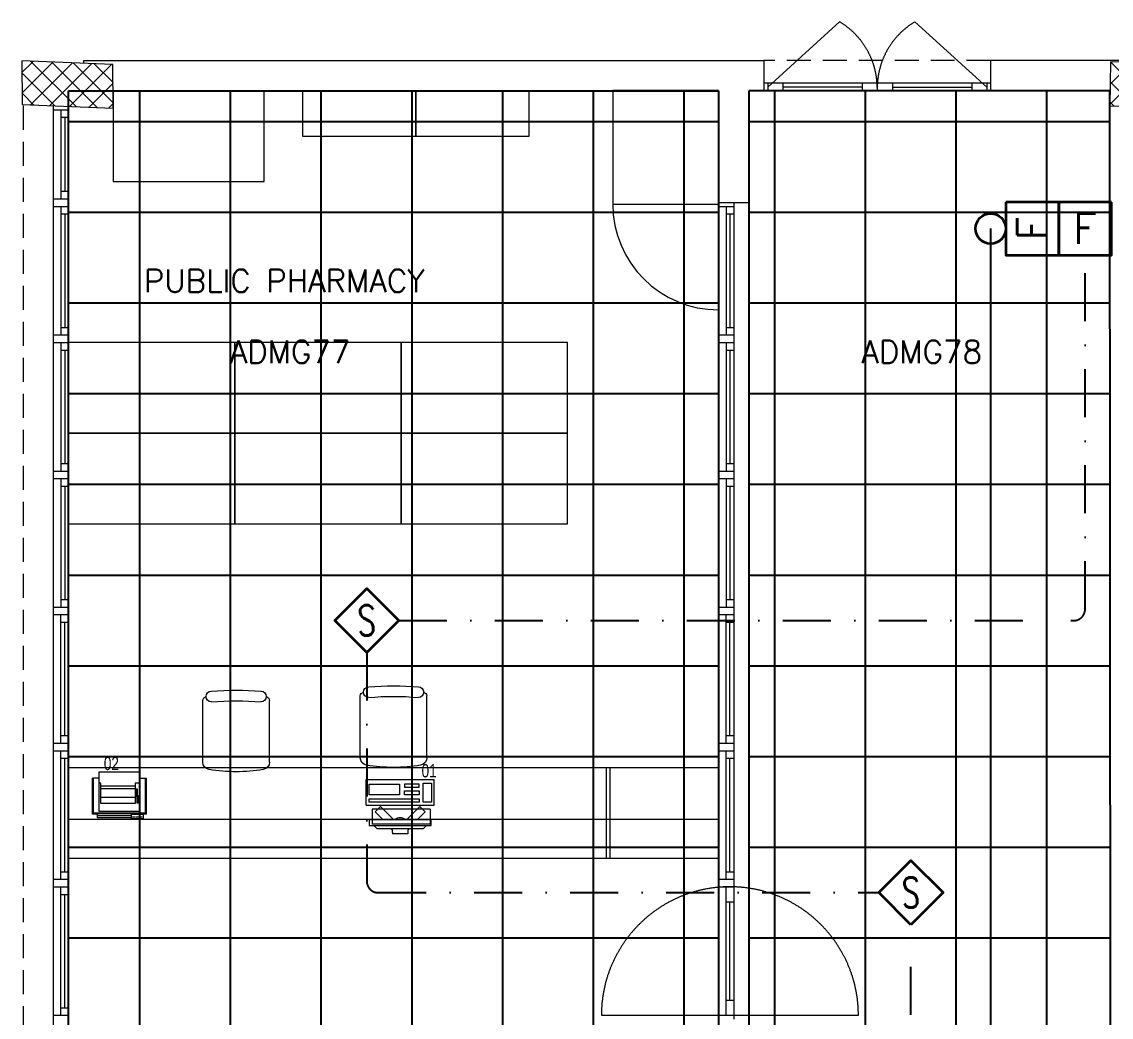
# Model space of a CAD drawing. Header units: inches. Extents: x -246178 to 57169, y -29325 to 19878.
# Drawn here: x -1981 to 5225, y 2475 to 9059 of the extents above; entities that cross this region are included whole.
import ezdxf
from ezdxf.enums import TextEntityAlignment as Align

# ---------------------------------------------------------------- set-up
doc = ezdxf.new("R2010")
doc.units = ezdxf.units.IN
doc.header["$LTSCALE"] = 25
doc.header["$MEASUREMENT"] = 0
for name, pattern in [('00-Ground Floor$0$DASHED', [0.75, 0.5, -0.25]), ('00-Ground Floor$0$HIDDEN', [9.525, 6.35, -3.175]), ('DASHDOT', [25.4, 12.7, -6.35, 0, -6.35])]:
    doc.linetypes.add(name, pattern=pattern)
doc.layers.get('0').update_dxf_attribs({"color": 8})
for name, color, linetype, lineweight in [('00-Ground Floor$0$72_EGR_BASE_TEXT', 252, 'Continuous', 5), ('00-Ground Floor$0$72_EGR_EQP_TAG', 142, 'Continuous', 5), ('00-Ground Floor$0$Aluminum', 251, 'Continuous', 5), ('00-Ground Floor$0$C-HYDR-CTCH', 251, 'Continuous', 5), ('00-Ground Floor$0$Hatch', 254, 'Continuous', 5), ('00-Ground Floor$0$LOADING', 253, 'Continuous', 5), ('00-Ground Floor$0$Proj', 251, 'Continuous', 5), ('00-Ground Floor$0$Walls', 251, 'Continuous', 5), ('E-LITE-CLNG-CNDT', 6, 'DASHDOT', 35), ('F-ALRM-CLNG @ 100', 33, 'Continuous', 35), ('F-ALRM-CLNG-CNDT', 51, 'DASHDOT', 25), ('F-ALRM-CNDT-SPLY', 43, 'POWER SUPPLY', 25), ('F-ALRM-WALL @ 100', 33, 'Continuous', 35)]:
    doc.layers.add(name, color=color, linetype=linetype, lineweight=lineweight)
doc.layers.add('00-Ground Floor$0$False Ceiling', color=251, linetype='Continuous')
doc.styles.add('00-Ground Floor$0$SIMPLEX', font='SIMPLEX.shx', dxfattribs={"height": 150})
doc.styles.add('00-Ground Floor$0$X3G_ENTITY_257CFD', font='swisscl.ttf', dxfattribs={"height": 200})
doc.styles.add('DC_Simplex', font='SIMPLEX.shx', dxfattribs={"width": 0.7})
doc.styles.get("Standard").update_dxf_attribs({"font": 'arial.ttf'})
doc.linetypes.add('POWER SUPPLY', pattern='A,50.8,-4,["PS",Standard,S=4.5,R=0,X=0,Y=-2.25],-11', length=65.8)

# ---------------------------------------------------------------- blocks, each defined once
blk = doc.blocks.new('00-Ground Floor$0$GF21021-P')
for p, q in [((-0.2207, 0.4756), (-0.2207, 0.0675)), ((0.2205, 0.4756), (0.2205, 0.0675))]:
    blk.add_line(p, q)
for centre, radius, start, end in [((-0.1707, 0.4756), 0.05, 99.63288, 180), ((-0.0001, -0.5295), 1.0695, 80.36712, 99.63288), ((0.1705, 0.4756), 0.05, 0, 80.36712), ((-0.1643, 0.0425), 0.0351, 90, 270), ((0, 1.8467), 1.7767, 264.69456, 275.30527), ((0.1641, 0.0425), 0.0351, 270, 90), ((-0.1957, 0.0675), 0.025, 180, 261.47208), ((0, 1.8314), 1.8314, 264.85322, 275.14698), ((0.1955, 0.0675), 0.025, 278.52792, 0)]:
    blk.add_arc(centre, radius, start, end)
blk = doc.blocks.new('00-Ground Floor$0$Refrigerator')
at = {"layer": '00-Ground Floor$0$LOADING'}
blk.add_line((-146949.8, -95141.2), (-146949.8, -95841.2), dxfattribs=at)
blk.add_lwpolyline([(-147649.8, -94391.2), (-147649.8, -95141.2), (-146949.8, -95141.2), (-146949.8, -94391.2), (-147649.8, -94391.2)], dxfattribs=at)
blk.add_arc((-146949.8, -95141.2), 700, 180, 270, dxfattribs=at)
blk = doc.blocks.new('00-Ground Floor$0$ITPPLT2C-P')
at = {"color": 0}
for p, q in [((0, 0), (0, -0.2262)), ((0.0252, 0), (0, 0)), ((0.0139, 0), (0.0139, -0.2262)), ((0.0252, 0), (0.0139, 0)), ((0.0229, 0.0318), (0.2618, 0.0318)), ((0.0304, 0.0256), (0.0229, 0.0318)), ((0.0229, 0), (0.0229, 0.0318)), ((0.0252, -0.2262), (0.0252, 0)), ((0.0304, -0.3182), (0.0304, 0.0256)), ((0.0304, 0.0256), (0.2618, 0.0256)), ((0.2618, -0.0096), (0.2618, 0.0318)), ((0.0401, -0.2769), (0.0401, -0.0096)), ((0.3, -0.0096), (0.0401, -0.0096)), ((0.0939, -0.2515), (0.0939, -0.0222)), ((0.0939, -0.0222), (0.2274, -0.0222)), ((0.1321, -0.2515), (0.1321, -0.0222)), ((0.1894, -0.2515), (0.1894, -0.0222)), ((0.2082, -0.2515), (0.2082, -0.0222)), ((0.2274, -0.0222), (0.2274, -0.0096)), ((0.3, -0.2769), (0.3, -0.0096)), ((-0.0091, -0.2262), (0.0267, -0.2262)), ((-0.0091, -0.3023), (-0.0091, -0.2262)), ((-0.0087, -0.2262), (0.0236, -0.2262)), ((-0.0087, -0.3023), (-0.0087, -0.2262)), ((0, -0.2262), (0.0252, -0.2262)), ((0.0023, -0.2495), (0.0023, -0.2334)), ((0.0023, -0.2334), (0.0045, -0.2334)), ((0.0045, -0.2495), (0.0023, -0.2495)), ((0.0023, -0.2721), (0.0023, -0.2562)), ((0.0023, -0.2562), (0.0045, -0.2562)), ((0.0045, -0.2721), (0.0023, -0.2721)), ((0.0023, -0.295), (0.0023, -0.2793)), ((0.0023, -0.2793), (0.0045, -0.2793)), ((0.0045, -0.2334), (0.0045, -0.2495)), ((0.0045, -0.2562), (0.0045, -0.2721)), ((0.0045, -0.2793), (0.0045, -0.295)), ((0.0139, -0.2262), (0.0252, -0.2262)), ((0.0236, -0.2262), (0.0236, -0.3023)), ((0.0267, -0.2262), (0.0267, -0.3023)), ((0.3, -0.2769), (0.0401, -0.2769)), ((0.2274, -0.2515), (0.0939, -0.2515)), ((0.0947, -0.2701), (0.0947, -0.2641)), ((0.0947, -0.2641), (0.1395, -0.2641)), ((0.1457, -0.2701), (0.0947, -0.2701)), ((0.1395, -0.2575), (0.19, -0.2575)), ((0.1395, -0.2641), (0.1395, -0.2575)), ((0.19, -0.2641), (0.1457, -0.2641)), ((0.1457, -0.2641), (0.1457, -0.2701)), ((0.19, -0.2575), (0.19, -0.2641)), ((0.2274, -0.2769), (0.2274, -0.2515)), ((0.2618, -0.2769), (0.2618, -0.3246)), ((0.0267, -0.3023), (-0.0091, -0.3023)), ((0.0236, -0.3023), (-0.0087, -0.3023)), ((0.0045, -0.295), (0.0023, -0.295)), ((0.0229, -0.3246), (0.0229, -0.3023)), ((0.0304, -0.3182), (0.0229, -0.3246)), ((0.0229, -0.3246), (0.2618, -0.3246)), ((0.0304, -0.3182), (0.2618, -0.3182))]:
    blk.add_line(p, q, dxfattribs=at)
blk = doc.blocks.new('00-Ground Floor$0$ITCWLS1-P')
at = {"layer": '00-Ground Floor$0$LOADING'}
for p, q in [((-0.17, 0.45), (-0.17, 0)), ((-0.17, 0.45), (0, 0.45)), ((0, 0.45), (0, 0)), ((-0.3251, 0.38, 0), (-0.3051, 0.4, 0)), ((-0.3251, 0.38, 0), (-0.3251, 0.07, 0)), ((-0.2651, 0.43, 0), (-0.3051, 0.43, 0)), ((-0.3051, 0.43, 0), (-0.3051, 0.02, 0)), ((-0.197, 0.4094), (-0.295, 0.4094)), ((-0.295, 0.0264), (-0.295, 0.4094)), ((-0.2651, 0.43, 0), (-0.2651, 0.02, 0)), ((-0.197, 0.0264), (-0.197, 0.4094)), ((-0.1496, 0.4305), (-0.1291, 0.4305)), ((-0.1291, 0.4305), (-0.1291, 0.4089)), ((-0.3503, 0.275), (-0.3596, 0.275)), ((-0.3596, 0.175), (-0.3596, 0.275)), ((-0.3503, 0.175), (-0.3596, 0.175)), ((-0.3251, 0.07, 0), (-0.3051, 0.05, 0)), ((-0.3051, 0.02, 0), (-0.2651, 0.02, 0)), ((-0.197, 0.0264), (-0.295, 0.0264)), ((-0.17, 0), (0, 0))]:
    blk.add_line(p, q, dxfattribs=at)
at = {"layer": '00-Ground Floor$0$LOADING', "extrusion": (2.48281e-10, 3.18408e-10, -1)}
for p, q in [((-0.2651, 0.3395), (-0.2144, 0.3902)), ((-0.1791, 0.3548), (-0.2144, 0.3902)), ((-0.2651, 0.2688), (-0.1791, 0.3548))]:
    blk.add_line(p, q, dxfattribs=at)
at = {"layer": '00-Ground Floor$0$LOADING', "extrusion": (2.48281e-10, -3.18408e-10, -1)}
for p, q in [((-0.2651, 0.1812), (-0.1791, 0.0952)), ((-0.2651, 0.1105), (-0.2144, 0.0598)), ((-0.1791, 0.0952), (-0.2144, 0.0598))]:
    blk.add_line(p, q, dxfattribs=at)
at = {"layer": '00-Ground Floor$0$LOADING'}
for points in [[(-0.1291, 0.4089), (-0.1291, 0.1), (-0.1496, 0.1), (-0.1496, 0.4305)], [(-0.1496, 0.1), (-0.1496, 0.1), (-0.1496, 0.1), (-0.1496, 0.1), (-0.1496, 0.1), (-0.1496, 0.1), (-0.1496, 0.1), (-0.1496, 0.1), (-0.1496, 0.1)], [(-0.1496, 0.1), (-0.1496, 0.1), (-0.1496, 0.1), (-0.1496, 0.1), (-0.1496, 0.1), (-0.1496, 0.1), (-0.1496, 0.1), (-0.1496, 0.1), (-0.1496, 0.1), (-0.1496, 0.1), (-0.1496, 0.1), (-0.1496, 0.1), (-0.1496, 0.1), (-0.1496, 0.1), (-0.1496, 0.1), (-0.1496, 0.1), (-0.1496, 0.1), (-0.1496, 0.1)], [(-0.1496, 0.1), (-0.1496, 0.1), (-0.1496, 0.1), (-0.1496, 0.1), (-0.1496, 0.1), (-0.1496, 0.1), (-0.1496, 0.1), (-0.1496, 0.1), (-0.1496, 0.1), (-0.1496, 0.1)], [(-0.1496, 0.1), (-0.1496, 0.1), (-0.1496, 0.1), (-0.1496, 0.1), (-0.1496, 0.1), (-0.1496, 0.1), (-0.1496, 0.1)], [(-0.1496, 0.1), (-0.1496, 0.1), (-0.1496, 0.1), (-0.1496, 0.1), (-0.1496, 0.1), (-0.1496, 0.1), (-0.1496, 0.1), (-0.1496, 0.1), (-0.1496, 0.1), (-0.1496, 0.1)], [(-0.1496, 0.1), (-0.1496, 0.1), (-0.1496, 0.1), (-0.1496, 0.1), (-0.1496, 0.1), (-0.1496, 0.1), (-0.1496, 0.1), (-0.1496, 0.1), (-0.1496, 0.1), (-0.1496, 0.1), (-0.1496, 0.1), (-0.1496, 0.1), (-0.1496, 0.1), (-0.1496, 0.1), (-0.1496, 0.1)], [(-0.1496, 0.1), (-0.1496, 0.1), (-0.1496, 0.1), (-0.1496, 0.1), (-0.1496, 0.1), (-0.1496, 0.1), (-0.1496, 0.1), (-0.1496, 0.1), (-0.1496, 0.1), (-0.1496, 0.1)], [(-0.1496, 0.1), (-0.1496, 0.1), (-0.1496, 0.1), (-0.1496, 0.1), (-0.1496, 0.1), (-0.1496, 0.1), (-0.1496, 0.1), (-0.1496, 0.1), (-0.1496, 0.1), (-0.1496, 0.1)], [(-0.1496, 0.1), (-0.1496, 0.1), (-0.1496, 0.1), (-0.1496, 0.1), (-0.1496, 0.1), (-0.1496, 0.1), (-0.1496, 0.1), (-0.1496, 0.1), (-0.1496, 0.1), (-0.1496, 0.1), (-0.1496, 0.1), (-0.1496, 0.1), (-0.1496, 0.1), (-0.1496, 0.1), (-0.1496, 0.1), (-0.1496, 0.1), (-0.1496, 0.1), (-0.1496, 0.1), (-0.1496, 0.1), (-0.1496, 0.1), (-0.1496, 0.1), (-0.1496, 0.1), (-0.1496, 0.1), (-0.1496, 0.1), (-0.1496, 0.1), (-0.1496, 0.1), (-0.1496, 0.1), (-0.1496, 0.1), (-0.1496, 0.1), (-0.1496, 0.1), (-0.1496, 0.1), (-0.1496, 0.1), (-0.1496, 0.1), (-0.1496, 0.1), (-0.1496, 0.1), (-0.1496, 0.1), (-0.1496, 0.1), (-0.1496, 0.1), (-0.1496, 0.1), (-0.1496, 0.1), (-0.1496, 0.1), (-0.1496, 0.1), (-0.1496, 0.1), (-0.1496, 0.1), (-0.1496, 0.1), (-0.1496, 0.1), (-0.1496, 0.1), (-0.1496, 0.1), (-0.1496, 0.1), (-0.1496, 0.1), (-0.1496, 0.1), (-0.1496, 0.1), (-0.1496, 0.1), (-0.1496, 0.1)], [(-0.1496, 0.1), (-0.1496, 0.1), (-0.1496, 0.1), (-0.1496, 0.1), (-0.1496, 0.1), (-0.1496, 0.1), (-0.1496, 0.1), (-0.1496, 0.1), (-0.1496, 0.1), (-0.1496, 0.1), (-0.1496, 0.1), (-0.1496, 0.1), (-0.1496, 0.1), (-0.1496, 0.1), (-0.1496, 0.1), (-0.1496, 0.1), (-0.1496, 0.1), (-0.1496, 0.1), (-0.1496, 0.1), (-0.1496, 0.1), (-0.1496, 0.1), (-0.1496, 0.1), (-0.1496, 0.1), (-0.1496, 0.1), (-0.1496, 0.1), (-0.1496, 0.1), (-0.1496, 0.1), (-0.1496, 0.1), (-0.1496, 0.1), (-0.1496, 0.1), (-0.1496, 0.1), (-0.1496, 0.1), (-0.1496, 0.1), (-0.1496, 0.1), (-0.1496, 0.1), (-0.1496, 0.1), (-0.1496, 0.1), (-0.1496, 0.1), (-0.1496, 0.1), (-0.1496, 0.1), (-0.1496, 0.1), (-0.1496, 0.1), (-0.1496, 0.1), (-0.1496, 0.1), (-0.1496, 0.1), (-0.1496, 0.1), (-0.1496, 0.1), (-0.1496, 0.1), (-0.1496, 0.1), (-0.1496, 0.1), (-0.1496, 0.1), (-0.1496, 0.1), (-0.1496, 0.1), (-0.1496, 0.1), (-0.1496, 0.1), (-0.1496, 0.1), (-0.1496, 0.1), (-0.1496, 0.1), (-0.1496, 0.1), (-0.1496, 0.1), (-0.1496, 0.1), (-0.1496, 0.1), (-0.1496, 0.1), (-0.1496, 0.1), (-0.1496, 0.1), (-0.1496, 0.1), (-0.1496, 0.1), (-0.1496, 0.1), (-0.1496, 0.1), (-0.1496, 0.1), (-0.1496, 0.1), (-0.1496, 0.1), (-0.1496, 0.1), (-0.1496, 0.1), (-0.1496, 0.1), (-0.1496, 0.1), (-0.1496, 0.1), (-0.1496, 0.1), (-0.1496, 0.1), (-0.1496, 0.1), (-0.1496, 0.1), (-0.1496, 0.1), (-0.1496, 0.1), (-0.1496, 0.1), (-0.1496, 0.1), (-0.1496, 0.1), (-0.1496, 0.1), (-0.1496, 0.1), (-0.1496, 0.1)], [(-0.1496, 0.1), (-0.1496, 0.1), (-0.1496, 0.1), (-0.1496, 0.1), (-0.1496, 0.1), (-0.1496, 0.1), (-0.1496, 0.1), (-0.1496, 0.1), (-0.1496, 0.1), (-0.1496, 0.1), (-0.1496, 0.1), (-0.1496, 0.1)], [(-0.1496, 0.1), (-0.1496, 0.1), (-0.1496, 0.1), (-0.1496, 0.1), (-0.1496, 0.1), (-0.1496, 0.1), (-0.1496, 0.1)], [(-0.1496, 0.1), (-0.1496, 0.1), (-0.1496, 0.1), (-0.1496, 0.1), (-0.1496, 0.1), (-0.1496, 0.1), (-0.1496, 0.1), (-0.1496, 0.1), (-0.1496, 0.1), (-0.1496, 0.1), (-0.1496, 0.1), (-0.1496, 0.1), (-0.1496, 0.1), (-0.1496, 0.1), (-0.1496, 0.1), (-0.1496, 0.1), (-0.1496, 0.1)], [(-0.1496, 0.1), (-0.1496, 0.1), (-0.1496, 0.1), (-0.1496, 0.1), (-0.1496, 0.1), (-0.1496, 0.1), (-0.1496, 0.1), (-0.1496, 0.1), (-0.1496, 0.1), (-0.1496, 0.1), (-0.1496, 0.1), (-0.1496, 0.1), (-0.1496, 0.1), (-0.1496, 0.1), (-0.1496, 0.1), (-0.1496, 0.1), (-0.1496, 0.1), (-0.1496, 0.1), (-0.1496, 0.1), (-0.1496, 0.1), (-0.1496, 0.1), (-0.1496, 0.1), (-0.1496, 0.1), (-0.1496, 0.1), (-0.1496, 0.1), (-0.1496, 0.1), (-0.1496, 0.1), (-0.1496, 0.1), (-0.1496, 0.1), (-0.1496, 0.1), (-0.1496, 0.1), (-0.1496, 0.1), (-0.1496, 0.1), (-0.1496, 0.1), (-0.1496, 0.1), (-0.1496, 0.1), (-0.1496, 0.1), (-0.1496, 0.1), (-0.1496, 0.1), (-0.1496, 0.1), (-0.1496, 0.1), (-0.1496, 0.1), (-0.1496, 0.1), (-0.1496, 0.1), (-0.1496, 0.1), (-0.1496, 0.1), (-0.1496, 0.1), (-0.1496, 0.1), (-0.1496, 0.1), (-0.1496, 0.1), (-0.1496, 0.1), (-0.1496, 0.1), (-0.1496, 0.1), (-0.1496, 0.1), (-0.1496, 0.1), (-0.1496, 0.1), (-0.1496, 0.1), (-0.1496, 0.1), (-0.1496, 0.1), (-0.1496, 0.1), (-0.1496, 0.1), (-0.1496, 0.1), (-0.1496, 0.1), (-0.1496, 0.1), (-0.1496, 0.1), (-0.1496, 0.1), (-0.1496, 0.1), (-0.1496, 0.1), (-0.1496, 0.1), (-0.1496, 0.1), (-0.1496, 0.1), (-0.1496, 0.1), (-0.1496, 0.1), (-0.1496, 0.1), (-0.1496, 0.1), (-0.1496, 0.1), (-0.1496, 0.1), (-0.1496, 0.1), (-0.1496, 0.1), (-0.1496, 0.1), (-0.1496, 0.1), (-0.1496, 0.1), (-0.1496, 0.1), (-0.1496, 0.1), (-0.1496, 0.1), (-0.1496, 0.1), (-0.1496, 0.1), (-0.1496, 0.1), (-0.1496, 0.1), (-0.1496, 0.1), (-0.1496, 0.1), (-0.1496, 0.1), (-0.1496, 0.1), (-0.1496, 0.1), (-0.1496, 0.1), (-0.1496, 0.1), (-0.1496, 0.1), (-0.1496, 0.1), (-0.1496, 0.1), (-0.1496, 0.1), (-0.1496, 0.1), (-0.1496, 0.1), (-0.1496, 0.1), (-0.1496, 0.1), (-0.1496, 0.1), (-0.1496, 0.1), (-0.1496, 0.1), (-0.1496, 0.1), (-0.1496, 0.1), (-0.1496, 0.1), (-0.1496, 0.1)], [(-0.1496, 0.1), (-0.1496, 0.1), (-0.1496, 0.1), (-0.1496, 0.1), (-0.1496, 0.1), (-0.1496, 0.1), (-0.1496, 0.1), (-0.1496, 0.1)]]:
    blk.add_lwpolyline(points, dxfattribs=at)
for points in [[(-0.1019, 0.4305), (-0.0304, 0.4305), (-0.0304, 0.2294), (-0.1019, 0.2294)], [(-0.1019, 0.1954), (-0.0747, 0.1954), (-0.0747, 0.1), (-0.1019, 0.1)], [(-0.0304, 0.1954), (-0.0508, 0.1954), (-0.0508, 0.1), (-0.0304, 0.1)], [(-0.1496, 0.1), (-0.1496, 0.1), (-0.1496, 0.1), (-0.1496, 0.1), (-0.1496, 0.1), (-0.1496, 0.1), (-0.1496, 0.1), (-0.1496, 0.1), (-0.1496, 0.1), (-0.1496, 0.1), (-0.1496, 0.1), (-0.1496, 0.1), (-0.1496, 0.1), (-0.1496, 0.1), (-0.1496, 0.1), (-0.1496, 0.1), (-0.1496, 0.1), (-0.1496, 0.1), (-0.1496, 0.1), (-0.1496, 0.1), (-0.1496, 0.1), (-0.1496, 0.1), (-0.1496, 0.1), (-0.1496, 0.1), (-0.1496, 0.1), (-0.1496, 0.1), (-0.1496, 0.1), (-0.1496, 0.1), (-0.1496, 0.1), (-0.1496, 0.1), (-0.1496, 0.1), (-0.1496, 0.1), (-0.1496, 0.1), (-0.1496, 0.1), (-0.1496, 0.1), (-0.1496, 0.1), (-0.1496, 0.1), (-0.1496, 0.1), (-0.1496, 0.1), (-0.1496, 0.1), (-0.1496, 0.1), (-0.1496, 0.1), (-0.1496, 0.1), (-0.1496, 0.1), (-0.1496, 0.1), (-0.1496, 0.1), (-0.1496, 0.1), (-0.1496, 0.1), (-0.1496, 0.1), (-0.1496, 0.1), (-0.1496, 0.1), (-0.1496, 0.1), (-0.1496, 0.1), (-0.1496, 0.1), (-0.1496, 0.1), (-0.1496, 0.1), (-0.1496, 0.1), (-0.1496, 0.1), (-0.1496, 0.1), (-0.1496, 0.1), (-0.1496, 0.1), (-0.1496, 0.1), (-0.1496, 0.1), (-0.1496, 0.1), (-0.1496, 0.1), (-0.1496, 0.1), (-0.1496, 0.1), (-0.1496, 0.1), (-0.1496, 0.1), (-0.1496, 0.1), (-0.1496, 0.1), (-0.1496, 0.1), (-0.1496, 0.1), (-0.1496, 0.1), (-0.1496, 0.1), (-0.1496, 0.1), (-0.1496, 0.1), (-0.1496, 0.1), (-0.1496, 0.1), (-0.1496, 0.1), (-0.1496, 0.1), (-0.1496, 0.1), (-0.1496, 0.1), (-0.1496, 0.1), (-0.1496, 0.1), (-0.1496, 0.1), (-0.1496, 0.1), (-0.1496, 0.1), (-0.1496, 0.1), (-0.1496, 0.1), (-0.1496, 0.1), (-0.1496, 0.1), (-0.1496, 0.1), (-0.1496, 0.1), (-0.1496, 0.1), (-0.1496, 0.1), (-0.1496, 0.1), (-0.1496, 0.1), (-0.1496, 0.1), (-0.1496, 0.1), (-0.1496, 0.1), (-0.1496, 0.1), (-0.1496, 0.1), (-0.1496, 0.1), (-0.1496, 0.1), (-0.1496, 0.1), (-0.1496, 0.1), (-0.1496, 0.1), (-0.1496, 0.1), (-0.1496, 0.1), (-0.1496, 0.1), (-0.1496, 0.1), (-0.1496, 0.1), (-0.1496, 0.1), (-0.1496, 0.1), (-0.1496, 0.1), (-0.1496, 0.1), (-0.1496, 0.1), (-0.1496, 0.1), (-0.1496, 0.1), (-0.1496, 0.1), (-0.1496, 0.1), (-0.1496, 0.1), (-0.1496, 0.1), (-0.1496, 0.1), (-0.1496, 0.1), (-0.1496, 0.1), (-0.1496, 0.1), (-0.1496, 0.1), (-0.1496, 0.1), (-0.1496, 0.1), (-0.1496, 0.1), (-0.1496, 0.1), (-0.1496, 0.1), (-0.1496, 0.1), (-0.1496, 0.1), (-0.1496, 0.1), (-0.1496, 0.1), (-0.1496, 0.1), (-0.1496, 0.1), (-0.1496, 0.1), (-0.1496, 0.1), (-0.1496, 0.1), (-0.1496, 0.1), (-0.1496, 0.1), (-0.1496, 0.1), (-0.1496, 0.1), (-0.1496, 0.1), (-0.1496, 0.1), (-0.1496, 0.1), (-0.1496, 0.1), (-0.1496, 0.1), (-0.1496, 0.1), (-0.1496, 0.1), (-0.1496, 0.1), (-0.1496, 0.1), (-0.1496, 0.1), (-0.1496, 0.1), (-0.1496, 0.1), (-0.1496, 0.1), (-0.1496, 0.1), (-0.1496, 0.1), (-0.1496, 0.1), (-0.1496, 0.1), (-0.1496, 0.1), (-0.1496, 0.1), (-0.1496, 0.1), (-0.1496, 0.1), (-0.1496, 0.1), (-0.1496, 0.1), (-0.1496, 0.1), (-0.1496, 0.1), (-0.1496, 0.1), (-0.1496, 0.1), (-0.1496, 0.1), (-0.1496, 0.1), (-0.1496, 0.1), (-0.1496, 0.1), (-0.1496, 0.1), (-0.1496, 0.1), (-0.1496, 0.1), (-0.1496, 0.1), (-0.1496, 0.1), (-0.1496, 0.1), (-0.1496, 0.1), (-0.1496, 0.1), (-0.1496, 0.1), (-0.1496, 0.1), (-0.1496, 0.1), (-0.1496, 0.1), (-0.1496, 0.1), (-0.1496, 0.1), (-0.1496, 0.1), (-0.1496, 0.1), (-0.1496, 0.1), (-0.1496, 0.1), (-0.1496, 0.1), (-0.1496, 0.1), (-0.1496, 0.1), (-0.1496, 0.1), (-0.1496, 0.1), (-0.1496, 0.1), (-0.1496, 0.1), (-0.1496, 0.1), (-0.1496, 0.1), (-0.1496, 0.1), (-0.1496, 0.1), (-0.1496, 0.1), (-0.1496, 0.1), (-0.1496, 0.1), (-0.1496, 0.1), (-0.1496, 0.1), (-0.1496, 0.1), (-0.1496, 0.1), (-0.1496, 0.1), (-0.1496, 0.1), (-0.1496, 0.1), (-0.1496, 0.1), (-0.1496, 0.1), (-0.1496, 0.1), (-0.1496, 0.1), (-0.1496, 0.1), (-0.1496, 0.1), (-0.1496, 0.1), (-0.1496, 0.1), (-0.1496, 0.1), (-0.1496, 0.1), (-0.1496, 0.1), (-0.1496, 0.1), (-0.1496, 0.1), (-0.1496, 0.1), (-0.1496, 0.1), (-0.1496, 0.1), (-0.1496, 0.1), (-0.1496, 0.1), (-0.1496, 0.1), (-0.1496, 0.1), (-0.1496, 0.1), (-0.1496, 0.1), (-0.1496, 0.1), (-0.1496, 0.1), (-0.1496, 0.1), (-0.1496, 0.1), (-0.1496, 0.1), (-0.1496, 0.1), (-0.1496, 0.1), (-0.1496, 0.1), (-0.1496, 0.1), (-0.1496, 0.1), (-0.1496, 0.1), (-0.1496, 0.1), (-0.1496, 0.1), (-0.1496, 0.1), (-0.1496, 0.1), (-0.1496, 0.1), (-0.1496, 0.1), (-0.1496, 0.1), (-0.1496, 0.1), (-0.1496, 0.1), (-0.1496, 0.1), (-0.1496, 0.1), (-0.1496, 0.1), (-0.1496, 0.1), (-0.1496, 0.1), (-0.1496, 0.1), (-0.1496, 0.1), (-0.1496, 0.1), (-0.1496, 0.1), (-0.1496, 0.1), (-0.1496, 0.1), (-0.1496, 0.1), (-0.1496, 0.1), (-0.1496, 0.1), (-0.1496, 0.1), (-0.1496, 0.1), (-0.1496, 0.1), (-0.1496, 0.1)], [(-0.1496, 0.1), (-0.1496, 0.1), (-0.1496, 0.1), (-0.1496, 0.1), (-0.1496, 0.1), (-0.1496, 0.1), (-0.1496, 0.1), (-0.1496, 0.1), (-0.1496, 0.1), (-0.1496, 0.1), (-0.1496, 0.1), (-0.1496, 0.1), (-0.1496, 0.1), (-0.1496, 0.1), (-0.1496, 0.1), (-0.1496, 0.1), (-0.1496, 0.1), (-0.1496, 0.1), (-0.1496, 0.1), (-0.1496, 0.1), (-0.1496, 0.1), (-0.1496, 0.1), (-0.1496, 0.1), (-0.1496, 0.1), (-0.1496, 0.1), (-0.1496, 0.1), (-0.1496, 0.1), (-0.1496, 0.1), (-0.1496, 0.1), (-0.1496, 0.1), (-0.1496, 0.1), (-0.1496, 0.1), (-0.1496, 0.1), (-0.1496, 0.1), (-0.1496, 0.1), (-0.1496, 0.1), (-0.1496, 0.1), (-0.1496, 0.1), (-0.1496, 0.1), (-0.1496, 0.1), (-0.1496, 0.1), (-0.1496, 0.1), (-0.1496, 0.1), (-0.1496, 0.1), (-0.1496, 0.1), (-0.1496, 0.1), (-0.1496, 0.1), (-0.1496, 0.1), (-0.1496, 0.1), (-0.1496, 0.1), (-0.1496, 0.1), (-0.1496, 0.1), (-0.1496, 0.1), (-0.1496, 0.1), (-0.1496, 0.1), (-0.1496, 0.1), (-0.1496, 0.1), (-0.1496, 0.1), (-0.1496, 0.1), (-0.1496, 0.1), (-0.1496, 0.1), (-0.1496, 0.1), (-0.1496, 0.1), (-0.1496, 0.1), (-0.1496, 0.1), (-0.1496, 0.1), (-0.1496, 0.1), (-0.1496, 0.1), (-0.1496, 0.1), (-0.1496, 0.1), (-0.1496, 0.1), (-0.1496, 0.1), (-0.1496, 0.1), (-0.1496, 0.1), (-0.1496, 0.1), (-0.1496, 0.1), (-0.1496, 0.1), (-0.1496, 0.1), (-0.1496, 0.1), (-0.1496, 0.1), (-0.1496, 0.1), (-0.1496, 0.1), (-0.1496, 0.1), (-0.1496, 0.1), (-0.1496, 0.1), (-0.1496, 0.1), (-0.1496, 0.1), (-0.1496, 0.1), (-0.1496, 0.1), (-0.1496, 0.1), (-0.1496, 0.1), (-0.1496, 0.1), (-0.1496, 0.1), (-0.1496, 0.1), (-0.1496, 0.1), (-0.1496, 0.1), (-0.1496, 0.1), (-0.1496, 0.1), (-0.1496, 0.1), (-0.1496, 0.1), (-0.1496, 0.1), (-0.1496, 0.1), (-0.1496, 0.1), (-0.1496, 0.1), (-0.1496, 0.1), (-0.1496, 0.1), (-0.1496, 0.1), (-0.1496, 0.1), (-0.1496, 0.1), (-0.1496, 0.1), (-0.1496, 0.1), (-0.1496, 0.1), (-0.1496, 0.1), (-0.1496, 0.1), (-0.1496, 0.1), (-0.1496, 0.1), (-0.1496, 0.1), (-0.1496, 0.1), (-0.1496, 0.1), (-0.1496, 0.1), (-0.1496, 0.1), (-0.1496, 0.1), (-0.1496, 0.1), (-0.1496, 0.1), (-0.1496, 0.1), (-0.1496, 0.1), (-0.1496, 0.1), (-0.1496, 0.1), (-0.1496, 0.1), (-0.1496, 0.1), (-0.1496, 0.1), (-0.1496, 0.1), (-0.1496, 0.1), (-0.1496, 0.1), (-0.1496, 0.1), (-0.1496, 0.1), (-0.1496, 0.1), (-0.1496, 0.1), (-0.1496, 0.1), (-0.1496, 0.1), (-0.1496, 0.1), (-0.1496, 0.1), (-0.1496, 0.1), (-0.1496, 0.1), (-0.1496, 0.1), (-0.1496, 0.1), (-0.1496, 0.1), (-0.1496, 0.1), (-0.1496, 0.1), (-0.1496, 0.1), (-0.1496, 0.1), (-0.1496, 0.1), (-0.1496, 0.1), (-0.1496, 0.1), (-0.1496, 0.1), (-0.1496, 0.1), (-0.1496, 0.1), (-0.1496, 0.1), (-0.1496, 0.1), (-0.1496, 0.1), (-0.1496, 0.1), (-0.1496, 0.1), (-0.1496, 0.1), (-0.1496, 0.1), (-0.1496, 0.1), (-0.1496, 0.1), (-0.1496, 0.1), (-0.1496, 0.1), (-0.1496, 0.1), (-0.1496, 0.1), (-0.1496, 0.1), (-0.1496, 0.1), (-0.1496, 0.1), (-0.1496, 0.1), (-0.1496, 0.1), (-0.1496, 0.1), (-0.1496, 0.1), (-0.1496, 0.1), (-0.1496, 0.1), (-0.1496, 0.1), (-0.1496, 0.1), (-0.1496, 0.1), (-0.1496, 0.1), (-0.1496, 0.1), (-0.1496, 0.1), (-0.1496, 0.1), (-0.1496, 0.1), (-0.1496, 0.1), (-0.1496, 0.1), (-0.1496, 0.1), (-0.1496, 0.1), (-0.1496, 0.1), (-0.1496, 0.1), (-0.1496, 0.1), (-0.1496, 0.1), (-0.1496, 0.1), (-0.1496, 0.1), (-0.1496, 0.1), (-0.1496, 0.1), (-0.1496, 0.1), (-0.1496, 0.1), (-0.1496, 0.1), (-0.1496, 0.1), (-0.1496, 0.1), (-0.1496, 0.1), (-0.1496, 0.1), (-0.1496, 0.1), (-0.1496, 0.1), (-0.1496, 0.1), (-0.1496, 0.1), (-0.1496, 0.1), (-0.1496, 0.1), (-0.1496, 0.1), (-0.1496, 0.1)], [(-0.1496, 0.1), (-0.1496, 0.1), (-0.1496, 0.1), (-0.1496, 0.1), (-0.1496, 0.1), (-0.1496, 0.1), (-0.1496, 0.1), (-0.1496, 0.1), (-0.1496, 0.1), (-0.1496, 0.1), (-0.1496, 0.1), (-0.1496, 0.1), (-0.1496, 0.1), (-0.1496, 0.1), (-0.1496, 0.1), (-0.1496, 0.1), (-0.1496, 0.1), (-0.1496, 0.1), (-0.1496, 0.1), (-0.1496, 0.1), (-0.1496, 0.1), (-0.1496, 0.1), (-0.1496, 0.1), (-0.1496, 0.1), (-0.1496, 0.1), (-0.1496, 0.1), (-0.1496, 0.1), (-0.1496, 0.1), (-0.1496, 0.1), (-0.1496, 0.1), (-0.1496, 0.1), (-0.1496, 0.1), (-0.1496, 0.1), (-0.1496, 0.1), (-0.1496, 0.1), (-0.1496, 0.1), (-0.1496, 0.1), (-0.1496, 0.1), (-0.1496, 0.1), (-0.1496, 0.1), (-0.1496, 0.1), (-0.1496, 0.1), (-0.1496, 0.1), (-0.1496, 0.1), (-0.1496, 0.1), (-0.1496, 0.1), (-0.1496, 0.1), (-0.1496, 0.1), (-0.1496, 0.1), (-0.1496, 0.1), (-0.1496, 0.1), (-0.1496, 0.1), (-0.1496, 0.1), (-0.1496, 0.1), (-0.1496, 0.1), (-0.1496, 0.1), (-0.1496, 0.1), (-0.1496, 0.1), (-0.1496, 0.1), (-0.1496, 0.1), (-0.1496, 0.1), (-0.1496, 0.1), (-0.1496, 0.1), (-0.1496, 0.1), (-0.1496, 0.1), (-0.1496, 0.1), (-0.1496, 0.1), (-0.1496, 0.1), (-0.1496, 0.1), (-0.1496, 0.1), (-0.1496, 0.1), (-0.1496, 0.1), (-0.1496, 0.1), (-0.1496, 0.1), (-0.1496, 0.1), (-0.1496, 0.1), (-0.1496, 0.1), (-0.1496, 0.1), (-0.1496, 0.1), (-0.1496, 0.1), (-0.1496, 0.1), (-0.1496, 0.1), (-0.1496, 0.1), (-0.1496, 0.1), (-0.1496, 0.1), (-0.1496, 0.1), (-0.1496, 0.1), (-0.1496, 0.1), (-0.1496, 0.1), (-0.1496, 0.1), (-0.1496, 0.1), (-0.1496, 0.1), (-0.1496, 0.1), (-0.1496, 0.1), (-0.1496, 0.1), (-0.1496, 0.1), (-0.1496, 0.1), (-0.1496, 0.1), (-0.1496, 0.1), (-0.1496, 0.1), (-0.1496, 0.1), (-0.1496, 0.1), (-0.1496, 0.1), (-0.1496, 0.1), (-0.1496, 0.1), (-0.1496, 0.1), (-0.1496, 0.1), (-0.1496, 0.1), (-0.1496, 0.1), (-0.1496, 0.1), (-0.1496, 0.1), (-0.1496, 0.1), (-0.1496, 0.1), (-0.1496, 0.1), (-0.1496, 0.1), (-0.1496, 0.1), (-0.1496, 0.1), (-0.1496, 0.1), (-0.1496, 0.1), (-0.1496, 0.1), (-0.1496, 0.1), (-0.1496, 0.1), (-0.1496, 0.1), (-0.1496, 0.1), (-0.1496, 0.1), (-0.1496, 0.1), (-0.1496, 0.1), (-0.1496, 0.1), (-0.1496, 0.1), (-0.1496, 0.1), (-0.1496, 0.1), (-0.1496, 0.1), (-0.1496, 0.1), (-0.1496, 0.1), (-0.1496, 0.1), (-0.1496, 0.1), (-0.1496, 0.1), (-0.1496, 0.1), (-0.1496, 0.1), (-0.1496, 0.1), (-0.1496, 0.1), (-0.1496, 0.1), (-0.1496, 0.1), (-0.1496, 0.1), (-0.1496, 0.1), (-0.1496, 0.1), (-0.1496, 0.1), (-0.1496, 0.1), (-0.1496, 0.1), (-0.1496, 0.1), (-0.1496, 0.1), (-0.1496, 0.1), (-0.1496, 0.1), (-0.1496, 0.1), (-0.1496, 0.1), (-0.1496, 0.1), (-0.1496, 0.1), (-0.1496, 0.1), (-0.1496, 0.1), (-0.1496, 0.1), (-0.1496, 0.1), (-0.1496, 0.1), (-0.1496, 0.1), (-0.1496, 0.1), (-0.1496, 0.1), (-0.1496, 0.1), (-0.1496, 0.1), (-0.1496, 0.1), (-0.1496, 0.1), (-0.1496, 0.1), (-0.1496, 0.1), (-0.1496, 0.1), (-0.1496, 0.1), (-0.1496, 0.1), (-0.1496, 0.1), (-0.1496, 0.1), (-0.1496, 0.1), (-0.1496, 0.1), (-0.1496, 0.1), (-0.1496, 0.1), (-0.1496, 0.1), (-0.1496, 0.1), (-0.1496, 0.1), (-0.1496, 0.1), (-0.1496, 0.1), (-0.1496, 0.1), (-0.1496, 0.1), (-0.1496, 0.1), (-0.1496, 0.1), (-0.1496, 0.1), (-0.1496, 0.1), (-0.1496, 0.1), (-0.1496, 0.1), (-0.1496, 0.1), (-0.1496, 0.1), (-0.1496, 0.1), (-0.1496, 0.1), (-0.1496, 0.1), (-0.1496, 0.1), (-0.1496, 0.1), (-0.1496, 0.1), (-0.1496, 0.1), (-0.1496, 0.1), (-0.1496, 0.1), (-0.1496, 0.1), (-0.1496, 0.1), (-0.1496, 0.1), (-0.1496, 0.1), (-0.1496, 0.1), (-0.1496, 0.1), (-0.1496, 0.1), (-0.1496, 0.1), (-0.1496, 0.1), (-0.1496, 0.1), (-0.1496, 0.1), (-0.1496, 0.1), (-0.1496, 0.1), (-0.1496, 0.1), (-0.1496, 0.1)], [(-0.1496, 0.0727), (-0.0236, 0.0727), (-0.0236, 0.0182), (-0.1496, 0.0182)]]:
    blk.add_lwpolyline(points, close=True, dxfattribs=at)
for centre, radius, start, end in [((-0.3503, 0.325), 0.05, 270, 300.30934), ((-0.3089, 0.225), 0.0556, 321.94311, 38.05689), ((-0.3503, 0.125), 0.05, 59.69066, 90)]:
    blk.add_arc(centre, radius, start, end, dxfattribs=at)
blk = doc.blocks.new('00-Ground Floor$0$A$Ce9e1c4c3')
at = {"layer": '00-Ground Floor$0$False Ceiling', "color": 254}
for p, q in [((-101672.1, 8602.6), (-97372.1, 8602.6)), ((-101672.1, 1527.6), (-101672.1, 8602.6)), ((-97372.1, 8602.6), (-97372.1, 1527.6)), ((-97172.1, 8602.6, 0), (-97171.8, 1327.6, 0)), ((-94782.7, 8602.6, 0), (-97172.1, 8602.6, 0)), ((-94772.1, -9197.4, 0), (-94782.7, 8602.6, 0))]:
    blk.add_line(p, q, dxfattribs=at)
at = {"layer": '00-Ground Floor$0$False Ceiling', "color": 254, "linetype": 'Continuous'}
for p, q in [((-101200, 1527.6), (-101200, 8602.6)), ((-100600, 1527.6), (-100600, 8602.6)), ((-100000, 1527.6), (-100000, 8602.6)), ((-99400, 1527.6), (-99400, 8602.6)), ((-98800, 1527.6), (-98800, 8602.6)), ((-98200, 1527.6), (-98200, 8602.6)), ((-97600, 1527.6), (-97600, 8602.6)), ((-97000, -12797.4, 0), (-97000, 8602.6)), ((-96400, -12797.4, 0), (-96400, 8602.6)), ((-95800, -12797.4, 0), (-95800, 8602.6)), ((-95200, -12797.4, 0), (-95200, 8602.6)), ((-101672.1, 8400), (-97372.1, 8400)), ((-97172.1, 8400), (-94782.6, 8400)), ((-101672.1, 7800), (-97372.1, 7800)), ((-97172, 7800), (-94782.2, 7800)), ((-101672.1, 7200), (-97372.1, 7200)), ((-97172, 7200), (-94781.9, 7200)), ((-101672.1, 6600), (-97372.1, 6600)), ((-97172, 6600), (-94781.5, 6600)), ((-101672.1, 6000), (-97372.1, 6000)), ((-97172, 6000), (-94781.2, 6000)), ((-101672.1, 5400), (-97372.1, 5400)), ((-97172, 5400), (-94780.8, 5400)), ((-101672.1, 4800), (-97372.1, 4800)), ((-97171.9, 4800), (-94780.4, 4800)), ((-101672.1, 4200), (-97372.1, 4200)), ((-97171.9, 4200), (-94780.1, 4200)), ((-101672.1, 3600), (-97372.1, 3600)), ((-97171.9, 3600), (-94779.7, 3600)), ((-101672.1, 3000), (-97372.1, 3000)), ((-97171.9, 3000), (-94779.4, 3000))]:
    blk.add_line(p, q, dxfattribs=at)
blk = doc.blocks.new('00-Ground Floor')
at = {"layer": '00-Ground Floor$0$Hatch'}
h = blk.add_hatch(dxfattribs=at)
h.set_pattern_fill('ANSI37', color=256, scale=30)
h.set_pattern_definition([(45, (-1981.42, -13099.68), (-67.35192, 67.35192), []), (135, (-1981.42, -13099.68), (-67.35192, -67.35192), [])])
h.paths.add_polyline_path([(48971.2, 8818.2), (48367.3, 8810.1), (48371.2, 8521.7), (48975.1, 8529.8)])
h.paths.add_polyline_path([(41810.5, 8810.5), (41227, 8805), (41207, 8513.7), (41790.5, 8519.1)])
h.paths.add_polyline_path([(27433.5, 8803.1), (26834.4, 8799), (26828.7, 8506), (27427.8, 8510)])
h.paths.add_polyline_path([(34618.7, 8805.3), (34017.5, 8797.8), (34009.3, 8512.1), (34610.5, 8519.6)])
h.paths.add_polyline_path([(20214.3, 8812.4), (19607.8, 8790.5), (19622.4, 8498), (20228.8, 8519.8)])
h.paths.add_polyline_path([(13477.7, 8802), (12255.7, 8825.9), (12249.3, 8529.8), (13471.3, 8505.8)])
h.paths.add_polyline_path([(13491.8, 1601.9), (12276.8, 1586.2), (12263.3, 1293.7), (13478.3, 1309.4)])
h.paths.add_polyline_path([(13465.7, -5591.3), (12262.6, -5607.3), (12256.9, -5900.3), (13460, -5884.3)])
h.paths.add_polyline_path([(13484.2, -12790), (12287.5, -12801.4), (12290.4, -13095.9), (13487, -13084.4)])
h.paths.add_polyline_path([(5849.2, -12787.9), (5245.6, -12791.6), (5256.3, -13077.1), (5859.8, -13073.4)])
h.paths.add_polyline_path([(5833.8, -5589.9), (5236.9, -5588.3), (5236.8, -5889.5), (5833.6, -5891)])
h.paths.add_polyline_path([(5843.6, 1599.7), (5224.3, 1600.9), (5213.7, 1298), (5833, 1296.7)])
h.paths.add_polyline_path([(5820.3, 8779.1), (5219.7, 8793.5), (5216, 8503.9), (5816.7, 8489.4)])
h.paths.add_polyline_path([(-1378.8, 8777.2), (-1981.4, 8799.9), (-1979.5, 8511.6), (-1376.9, 8488.9)])
h.paths.add_polyline_path([(-1371.1, -5601.1), (-1973.1, -5608.1), (-1969.7, -5899.7), (-1367.7, -5892.7)])
h.paths.add_polyline_path([(-1353.5, -12795.7), (-1951.9, -12796.7), (-1947.1, -13097.4), (-1348.7, -13096.4)])
h.paths.add_polyline_path([(20233.2, -12782.5), (19627.5, -12795.4), (19633.2, -13096.6), (20238.9, -13083.7)])
h.paths.add_polyline_path([(20226.6, -5590), (19632.3, -5607.6), (19634.4, -5904.1), (20228.7, -5886.6)])
h.paths.add_polyline_path([(20217.9, 1618), (19619, 1610.4), (19623, 1310.2), (20221.9, 1317.9)])
h.paths.add_polyline_path([(27418.3, 1602.8), (26816.3, 1607.5), (26820.6, 1315.3), (27422.5, 1310.7)])
h.paths.add_polyline_path([(27422, -5579.9), (26818.1, -5597.5), (26831.6, -5897.5), (27431.7, -5876.5)])
h.paths.add_polyline_path([(27438.1, -12795.9), (26834.3, -12789.3), (26831.9, -13075), (27435.7, -13081.6)])
h.paths.add_polyline_path([(34636.6, -12785.4), (34039.3, -12800), (34048.3, -13099.7), (34645.6, -13085.1)])
h.paths.add_polyline_path([(34629.3, -5597.1), (34028, -5595.2), (34029.2, -5892.4), (34630.4, -5894.3)])
h.paths.add_polyline_path([(34592.8, 1606.7), (34012, 1611.4), (34031.7, 1321.6), (34612.5, 1316.9)])
h.paths.add_polyline_path([(41796.2, 1606), (41198.6, 1619.8), (41200.6, 1327.8), (41798.2, 1314.1)])
h.paths.add_polyline_path([(41797.2, -5592.6), (41228.8, -5600.2), (41230.6, -5894.3), (41799, -5886.7)])
h.paths.add_polyline_path([(41834.3, -12789.7), (41229, -12792.4), (41230.4, -13096.9), (41835.6, -13094.3)])
h.paths.add_polyline_path([(49008.5, -12790.2), (48420.5, -12774.1), (48407.3, -13081.4), (48995.3, -13097.4)])
h.paths.add_polyline_path([(48992.7, -5590.8), (48389.5, -5589.7), (48387.5, -5886.2), (48990.7, -5887.3)])
at = {"layer": '00-Ground Floor$0$Aluminum', "linetype": '00-Ground Floor$0$DASHED', "ltscale": 300}
for p, q in [((2952.9, 8627.6, 0), (3428.6, 9059.2, 0)), ((4402.9, 8627.6, 0), (3926.5, 9059.2, 0)), ((1852.9, 2488, 0), (3552.9, 2488, 0))]:
    blk.add_line(p, q, dxfattribs=at)
at = {"layer": '00-Ground Floor$0$Aluminum'}
for p, q in [((4427.9, 8652.6, 0), (2927.9, 8652.6, 0)), ((2952.9, 8652.6, 0), (2952.9, 8602.6, 0)), ((3052.9, 8652.6, 0), (3052.9, 8602.6, 0)), ((3577.6, 8652.6, 0), (3577.6, 8602.6, 0)), ((3677.6, 8652.6, 0), (3677.6, 8602.6, 0)), ((3777.6, 8652.6, 0), (3777.6, 8602.6, 0)), ((4302.9, 8652.6, 0), (4302.9, 8602.6, 0)), ((4402.9, 8652.6, 0), (4402.9, 8602.6, 0)), ((2927.9, 8602.6, 0), (4427.9, 8602.6, 0)), ((3577.6, 8627.6, 0), (3052.9, 8627.6, 0)), ((3777.6, 8627.6, 0), (4302.9, 8627.6, 0)), ((-1772.1, 1823.4, 0), (-1772.1, 8502.6, 0)), ((-1772.1, 8477.6, 0), (-1672.1, 8477.6, 0)), ((-1722.1, 8477.6, 0), (-1722.1, 7888, 0)), ((-1672.1, 8502.6, 0), (-1672.1, 1823.4, 0)), ((-1722.1, 8427.6, 0), (-1672.1, 8427.6, 0)), ((-1697.1, 8427.6, 0), (-1697.1, 7938, 0)), ((-1722.1, 7938, 0), (-1672.1, 7938, 0)), ((-1772.1, 7888, 0), (-1672.1, 7888, 0)), ((2627.9, 2463, 0), (2627.9, 7863, 0)), ((2727.9, 7863, 0), (2727.9, 2463, 0)), ((-1772.1, 7838, 0), (-1672.1, 7838, 0)), ((-1722.1, 7838, 0), (-1722.1, 6988, 0)), ((-1722.1, 7788, 0), (-1672.1, 7788, 0)), ((-1697.1, 7788, 0), (-1697.1, 7038, 0)), ((2627.9, 7838, 0), (2727.9, 7838, 0)), ((2677.9, 7838, 0), (2677.9, 6988, 0)), ((2677.9, 7788, 0), (2727.9, 7788, 0)), ((2702.9, 7788, 0), (2702.9, 7038, 0)), ((-1722.1, 7038, 0), (-1672.1, 7038, 0)), ((2677.9, 7038, 0), (2727.9, 7038, 0)), ((-1772.1, 6988, 0), (-1672.1, 6988, 0)), ((-1772.1, 6938, 0), (-1672.1, 6938, 0)), ((-1722.1, 6938, 0), (-1722.1, 6088, 0)), ((2627.9, 6988, 0), (2727.9, 6988, 0)), ((2627.9, 6938, 0), (2727.9, 6938, 0)), ((2677.9, 6938, 0), (2677.9, 6088, 0)), ((-1722.1, 6888, 0), (-1672.1, 6888, 0)), ((-1697.1, 6888, 0), (-1697.1, 6138, 0)), ((2677.9, 6888, 0), (2727.9, 6888, 0)), ((2702.9, 6888, 0), (2702.9, 6138, 0)), ((-1722.1, 6138, 0), (-1672.1, 6138, 0)), ((2677.9, 6138, 0), (2727.9, 6138, 0)), ((-1772.1, 6088, 0), (-1672.1, 6088, 0)), ((2627.9, 6088, 0), (2727.9, 6088, 0)), ((-1772.1, 6038, 0), (-1672.1, 6038, 0)), ((-1722.1, 6038, 0), (-1722.1, 5188, 0)), ((-1722.1, 5988, 0), (-1672.1, 5988, 0)), ((-1697.1, 5988, 0), (-1697.1, 5238, 0)), ((2627.9, 6038, 0), (2727.9, 6038, 0)), ((2677.9, 6038, 0), (2677.9, 5188, 0)), ((2677.9, 5988, 0), (2727.9, 5988, 0)), ((2702.9, 5988, 0), (2702.9, 5238, 0)), ((-1722.1, 5238, 0), (-1672.1, 5238, 0)), ((2677.9, 5238, 0), (2727.9, 5238, 0)), ((-1772.1, 5188, 0), (-1672.1, 5188, 0)), ((-1772.1, 5138, 0), (-1672.1, 5138, 0)), ((-1722.1, 4288, 0), (-1722.1, 5138, 0)), ((2627.9, 5188, 0), (2727.9, 5188, 0)), ((2627.9, 5138, 0), (2727.9, 5138, 0)), ((2677.9, 4288, 0), (2677.9, 5138, 0)), ((-1722.1, 5088, 0), (-1672.1, 5088, 0)), ((-1697.1, 4338, 0), (-1697.1, 5088, 0)), ((2677.9, 5088, 0), (2727.9, 5088, 0)), ((2702.9, 4338, 0), (2702.9, 5088, 0)), ((-1722.1, 4338, 0), (-1672.1, 4338, 0)), ((2677.9, 4338, 0), (2727.9, 4338, 0)), ((-1772.1, 4288, 0), (-1672.1, 4288, 0)), ((2627.9, 4288, 0), (2727.9, 4288, 0)), ((-1772.1, 4238, 0), (-1672.1, 4238, 0)), ((-1722.1, 3388, 0), (-1722.1, 4238, 0)), ((-1722.1, 4188, 0), (-1672.1, 4188, 0)), ((-1697.1, 3438, 0), (-1697.1, 4188, 0)), ((2627.9, 4238, 0), (2727.9, 4238, 0)), ((2677.9, 3388, 0), (2677.9, 4238, 0)), ((2677.9, 4188, 0), (2727.9, 4188, 0)), ((2702.9, 3438, 0), (2702.9, 4188, 0)), ((-1772.1, 3388, 0), (-1672.1, 3388, 0)), ((-1722.1, 3438, 0), (-1672.1, 3438, 0)), ((2627.9, 3388, 0), (2727.9, 3388, 0)), ((2677.9, 3438, 0), (2727.9, 3438, 0)), ((-1772.1, 3338, 0), (-1672.1, 3338, 0)), ((-1722.1, 2488, 0), (-1722.1, 3338, 0)), ((2627.9, 3338, 0), (2727.9, 3338, 0)), ((2677.9, 2488, 0), (2677.9, 3338, 0)), ((-1722.1, 3288, 0), (-1672.1, 3288, 0)), ((-1697.1, 2538, 0), (-1697.1, 3288, 0)), ((2677.9, 3238, 0), (2727.9, 3238, 0)), ((2702.9, 2588, 0), (2702.9, 3238, 0)), ((-1722.1, 2538, 0), (-1672.1, 2538, 0)), ((2677.9, 2588, 0), (2727.9, 2588, 0)), ((-1772.1, 2488, 0), (-1672.1, 2488, 0)), ((2627.9, 2488, 0), (2727.9, 2488, 0))]:
    blk.add_line(p, q, dxfattribs=at)
at = {"layer": '00-Ground Floor$0$Aluminum', "linetype": '00-Ground Floor$0$DASHED', "ltscale": 300}
for centre, radius, start, end in [((3165.6, 8619.9, 0), 512, 0.85927, 59.0904), ((4189.6, 8619.9, 0), 512, 120.9096, 179.14073), ((2702.9, 2488, 0), 850, 0, 180)]:
    blk.add_arc(centre, radius, start, end, dxfattribs=at)
at = {"layer": '00-Ground Floor$0$C-HYDR-CTCH', "flags": 128}
for points in [[(-1979.5, 8511.6), (-1376.9, 8488.9), (-1378.8, 8777.2), (-1981.4, 8799.9), (-1979.5, 8511.6)], [(5816.7, 8489.4), (5820.3, 8779.1), (5219.7, 8793.5), (5216, 8503.9), (5816.7, 8489.4)]]:
    blk.add_lwpolyline(points, dxfattribs=at)
at = {"layer": '00-Ground Floor$0$LOADING'}
for p, q in [((-1672.1, 4127.6, 0), (2627.9, 4127.6, 0)), ((1886.4, 3527.6, 0), (1886.4, 4127.6, 0)), ((1911.4, 3527.6, 0), (1911.4, 4127.6, 0)), ((-1672.1, 3786.4, 0), (2627.9, 3786.4, 0)), ((-1672.1, 3527.6, 0), (2627.9, 3527.6, 0))]:
    blk.add_line(p, q, dxfattribs=at)
at = {"layer": '00-Ground Floor$0$LOADING', "elevation": 0}
for points in [[(-1377.6, 8602.6), (-1377.6, 8002.6), (-377.6, 8002.6), (-377.6, 8602.6)], [(-124.9, 8602.6), (-124.9, 8302.6), (625.1, 8302.6), (625.1, 8602.6)], [(625.1, 8602.6), (625.1, 8302.6), (1375.1, 8302.6), (1375.1, 8602.6)], [(-1672.1, 6938), (-1672.1, 6338), (-572.1, 6338), (-572.1, 6938)], [(-572.1, 6938), (-572.1, 6338), (527.9, 6338), (527.9, 6938)], [(527.9, 6938), (527.9, 6338), (1627.9, 6338), (1627.9, 6938)], [(-1672.1, 6338), (-1672.1, 5738), (-572.1, 5738), (-572.1, 6338)], [(-572.1, 6338), (-572.1, 5738), (527.9, 5738), (527.9, 6338)], [(527.9, 6338), (527.9, 5738), (1627.9, 5738), (1627.9, 6338)]]:
    blk.add_lwpolyline(points, close=True, dxfattribs=at)
at = {"layer": '00-Ground Floor$0$Proj', "linetype": '00-Ground Floor$0$HIDDEN'}
for p, q in [((4427.9, 8802.6, 0), (2927.9, 8802.6, 0)), ((-1972.1, 8502.6, 0), (-1972.1, 1823.4, 0))]:
    blk.add_line(p, q, dxfattribs=at)
at = {"layer": '00-Ground Floor$0$Walls'}
for p, q in [((-1572.1, 8802.6, 0), (2927.9, 8802.6, 0)), ((-1572.1, 8802.6, 0), (-1572.1, 8784.5, 0)), ((2927.9, 8802.6, 0), (2927.9, 8602.6, 0)), ((4427.9, 8802.6, 0), (4427.9, 8602.4, 0)), ((5878.1, 8802.6, 0), (4427.9, 8802.6, 0)), ((-1377.6, 8602.6, 0), (2627.9, 8602.6, 0)), ((2627.9, 7863, 0), (2627.9, 8602.6, 0)), ((2827.9, 7863, 0), (2827.9, 8602.6, 0)), ((2827.9, 8602.6, 0), (2927.9, 8602.6, 0)), ((5217.3, 8602.7), (4427.9, 8602.4, 0)), ((2627.9, 7863, 0), (2827.9, 7863, 0))]:
    blk.add_line(p, q, dxfattribs=at)
at = {"layer": '00-Ground Floor$0$False Ceiling', "color": 254}
blk.add_blockref('00-Ground Floor$0$A$Ce9e1c4c3', (100000, 0), dxfattribs=at)
at = {"layer": '00-Ground Floor$0$LOADING'}
blk.add_blockref('00-Ground Floor$0$Refrigerator', (149577.7, 102995.2, 0), dxfattribs=at)
at = {"layer": '00-Ground Floor$0$LOADING', "xscale": -1000, "yscale": 1000, "zscale": 1000, "rotation": 180.0000000000094}
for p in [(-563.1, 4638.8, 0), (478, 4667.6, 0)]:
    blk.add_blockref('00-Ground Floor$0$GF21021-P', p, dxfattribs=at)
at = {"layer": '00-Ground Floor$0$LOADING', "extrusion": (-8.17187e-07, -1.1992e-18, -1), "xscale": -1000.000000000003, "yscale": 1000.000000000005, "zscale": 1000.000000000003, "rotation": 270.000000006743}
blk.add_blockref('00-Ground Floor$0$ITPPLT2C-P', (1481.8, 3795.5, 0), dxfattribs=at)
at = {"layer": '00-Ground Floor$0$LOADING', "extrusion": (-1.94022e-16, 8.01373e-06, 1), "xscale": 1000.000000000006, "yscale": 1000.000000000006, "zscale": 1000.000000000006, "rotation": 90.00000000646477}
blk.add_blockref('00-Ground Floor$0$ITCWLS1-P', (746.7, 4048.1, 0), dxfattribs=at)
at = {"layer": '00-Ground Floor$0$72_EGR_BASE_TEXT', "char_height": 150, "attachment_point": 2, "style": '00-Ground Floor$0$SIMPLEX'}
for s, insert in [('PUBLIC PHARMACY', (-244.5, 7420.7)), ('ADMG77', (-206.5, 6951.1, 0)), ('ADMG78', (3971.5, 6951.1, 0))]:
    blk.add_mtext(s, dxfattribs=dict(at, insert=insert))
at = {"layer": '00-Ground Floor$0$72_EGR_EQP_TAG', "char_height": 87.47, "attachment_point": 2, "style": '00-Ground Floor$0$X3G_ENTITY_257CFD'}
for s, insert in [('02', (-1388.8, 4197.3, 0)), ('01', (713.2, 4149.4, 0))]:
    blk.add_mtext(s, dxfattribs=dict(at, insert=insert))
blk = doc.blocks.new('A$C5CF53093')
blk.add_lwpolyline([(0, -212.1), (-212.1, 0), (0, 212.1), (212.1, 0)], close=True)
blk = doc.blocks.new('*U9')
at = {"xscale": 0.01, "yscale": 0.01, "zscale": 0.01}
blk.add_blockref('A$C5CF53093', (0.007, -0.007), dxfattribs=at)
at = {"color": 6, "style": 'DC_Simplex', "width": 0.7, "flags": 8}
blk.add_attdef('TYPE', text='', height=2, rotation=360, dxfattribs=at).set_placement((0, 0), align=Align.MIDDLE_CENTER)
blk = doc.blocks.new('*U10')
at = {"xscale": 0.01, "yscale": 0.01, "zscale": 0.01}
blk.add_blockref('A$C5CF53093', (0.007, -0.007), dxfattribs=at)
at = {"color": 6, "style": 'DC_Simplex', "width": 0.7, "flags": 8}
blk.add_attdef('TYPE', text='', height=2, rotation=360, dxfattribs=at).set_placement((0, 0), align=Align.MIDDLE_CENTER)
blk = doc.blocks.new('DC_FA-WL-BreakGlass')
blk.add_lwpolyline([(1.75, 3.5), (-1.75, 3.5), (-1.75, 0), (1.75, 0)], close=True)
at = {"color": 6, "style": 'DC_Simplex'}
blk.add_text('F', height=2, dxfattribs=at).set_placement((0, 1.75), align=Align.MIDDLE_CENTER)
blk = doc.blocks.new('*U14')
blk.add_lwpolyline([(-3.5, 1.75), (-3.5, -1.75), (0, -1.75), (0, 1.75)], close=True)
blk.add_circle((-4.5, 0), 1)
at = {"color": 6, "style": 'DC_Simplex'}
blk.add_text('F', height=2, rotation=90, dxfattribs=at).set_placement((-1.75, 0), align=Align.MIDDLE_CENTER)

msp = doc.modelspace()

# ---------------------------------------------------------------- linework, layer by layer
at = {"layer": 'F-ALRM-CLNG-CNDT'}
for points in [[(512.8, 5099.3), (4977.9, 5099.3, 0.414214), (5052.9, 5174.3), (5052.9, 7516.4)], [(300.7, 4887.2), (300.7, 3374.3, 0.414214), (375.7, 3299.3), (3688.6, 3299.3)], [(1112.8, -3300.7), (3825.7, -3300.7, 0.414214), (3900.7, -3225.7), (3900.7, 3087.2)]]:
    msp.add_lwpolyline(points, format="xyb", dxfattribs=at)
at = {"layer": 'F-ALRM-CNDT-SPLY', "elevation": 0}
msp.add_lwpolyline([(4427.9, 7691.4), (4427.9, -3812, 0.414214), (4502.9, -3887), (6859.3, -3887)], format="xyb", dxfattribs=at)

# ---------------------------------------------------------------- block references
at = {"layer": 'E-LITE-CLNG-CNDT'}
msp.add_blockref('00-Ground Floor', (0, 0), dxfattribs=at)
at = {"layer": 'F-ALRM-CLNG @ 100', "xscale": 100, "yscale": 100, "zscale": 100}
for name, p in [('*U9', (300, 5100)), ('*U10', (3900, 3300))]:
    msp.add_blockref(name, p, dxfattribs=at).add_auto_attribs({'TYPE': 'S'})
at = {"layer": 'F-ALRM-WALL @ 100', "xscale": 100, "yscale": 100, "zscale": 100}
for name, p in [('*U14', (4877.9, 7691.4, 0)), ('DC_FA-WL-BreakGlass', (5052.9, 7516.4, 0))]:
    msp.add_blockref(name, p, dxfattribs=at)

doc.saveas('drawing.dxf')
